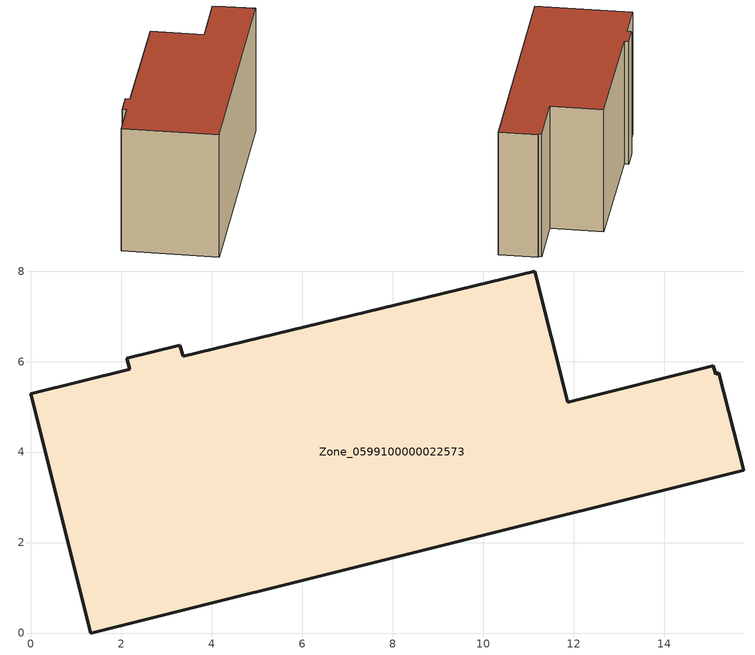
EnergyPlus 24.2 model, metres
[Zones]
Zone_0599100000022573
 floor ground (C_G): 11.13,8 11.86,5.11 15.08,5.91 15.14,5.72 15.21,5.75 15.75,3.6 1.32,0 0,5.29 2.18,5.83 2.12,6.08 3.29,6.36 3.36,6.11 z0
 wall outside (C_F): 2.12,6.08 2.18,5.83 0,5.29 1.32,0 15.75,3.6 15.21,5.75 15.14,5.72 15.08,5.91 11.86,5.11 11.13,8 3.36,6.11 3.29,6.36 2.12,6.08 z0:7.61
 roof outside (C_R): 15.08,5.91 11.86,5.11 11.13,8 3.36,6.11 3.29,6.36 2.12,6.08 2.18,5.83 0,5.29 1.32,0 15.75,3.6 15.21,5.75 15.14,5.72 z7.61
[BUILDING]
Pand.0599100000022573: North Axis=0; Terrain=City; Loads Convergence Tolerance Value=0.04; Temperature Convergence Tolerance Value=0.4; Solar Distribution=FullExterior; Maximum Number of Warmup Days=25; Minimum Number of Warmup Days=1
[Site:Location]
Rotterdam.The.Hague.AP_ZH_NLD Design_Conditions: Latitude=51.96; Longitude=4.45; Time Zone=1; Elevation=-4.5
[SITE:GROUNDTEMPERATURE:BUILDINGSURFACE]
18, 18, 18, 18, 18, 18, 18, 18, 18, 18, 18, 18
[MATERIAL] Thermal Absorptance=0.9; Solar Absorptance=0.7; Visible Absorptance=0.7
Name | Roughness | Thickness | Conductivity | Density | Specific Heat
G.TI.1975-1991 | MediumSmooth | 0.15 | 0.288461 | 540 | 1210
F.TI.1975-1991 | Rough | 0.3 | 0.230769 | 1920 | 840
R.TI.1975-1991 | MediumRough | 0.2 | 0.153846 | 1500 | 1000
[CONSTRUCTION]
C_G: G.TI.1975-1991
C_F: F.TI.1975-1991
C_R: R.TI.1975-1991
[ZONE]
Zone_0599100000022573: Type=1; Multiplier=1; Ceiling Height=Autocalculate; Volume=Autocalculate; Floor Area=autocalculate; Part of Total Floor Area=Yes
[ZONEINFILTRATION:DESIGNFLOWRATE]
Infil_Zone_0599100000022573: Zone or ZoneList or Space or SpaceList=Zone_0599100000022573; Schedule=AlwaysOn; Design Flow Rate Calculation Method=Flow/Area; Flow Rate per Floor Area=0.003; Constant Term Coefficient=1; Temperature Term Coefficient=0; Velocity Term Coefficient=0; Velocity Squared Term Coefficient=0
[HVACTEMPLATE:ZONE:IDEALLOADSAIRSYSTEM]
Zone_0599100000022573: Maximum Heating Supply Air Temperature=50; Minimum Cooling Supply Air Temperature=13; Maximum Heating Supply Air Humidity Ratio=0.0156; Minimum Cooling Supply Air Humidity Ratio=0.0077; Heating Limit=NoLimit; Cooling Limit=NoLimit; Dehumidification Control Type=ConstantSensibleHeatRatio; Cooling Sensible Heat Ratio=0.7; Dehumidification Setpoint=60; Humidification Control Type=None; Humidification Setpoint=30; Outdoor Air Method=None; Outdoor Air Flow Rate per Person=0.00944; Outdoor Air Flow Rate per Zone Floor Area=0; Outdoor Air Flow Rate per Zone=0; Demand Controlled Ventilation Type=None; Outdoor Air Economizer Type=NoEconomizer; Heat Recovery Type=None; Sensible Heat Recovery Effectiveness=0.7; Latent Heat Recovery Effectiveness=0.65
[ZONECONTROL:THERMOSTAT]
ThermostatControl_Zone_0599100000022573: Zone or ZoneList=Zone_0599100000022573; Control Type Schedule=DualSetpointControlType; Control 1=Thermostat_Zone_0599100000022573; Temperature Difference Between Cutout And Setpoint=0
[THERMOSTATSETPOINT:DUALSETPOINT]
Thermostat_Zone_0599100000022573: Heating Setpoint Temperature Schedule=HeatingSetpoint_Zone_0599100000022573; Cooling Setpoint Temperature Schedule=CoolingSetpoint_Zone_0599100000022573
[SCHEDULE:COMPACT]
HeatingSetpoint_Zone_0599100000022573: Through: 12/31, For: AllDays, Until: 24:00, 21
CoolingSetpoint_Zone_0599100000022573: Through: 12/31, For: AllDays, Until: 24:00, 24
DualSetpointControlType: Through: 12/31, For: AllDays, Until: 24:00, 4
AlwaysOn: Through: 12/31, For: AllDays, Until: 24:00, 1
